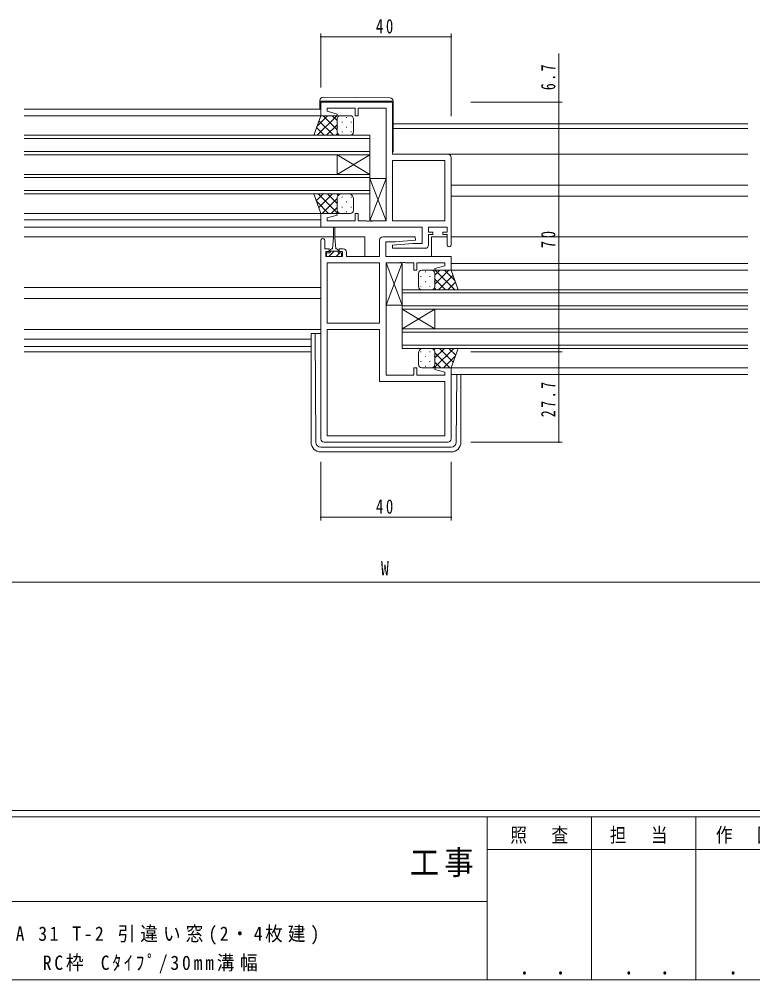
# Model space of a CAD drawing. Units: millimetres, scale not verified. Extents: x -567 to 567, y -403 to 403.
# Drawn here: x 29.8 to 254.8, y -403 to -108.2 of the extents above; entities that cross this region are included whole.
import ezdxf
from ezdxf.enums import TextEntityAlignment as Align

# ---------------------------------------------------------------- set-up
doc = ezdxf.new("R2010")
doc.units = ezdxf.units.MM
doc.header["$LTSCALE"] = 2
for name, color, linetype, lineweight in [('0-1_YKK_ZWAK', 7, 'Continuous', 18), ('0-3_YKK_11', 7, 'Continuous', 18), ('0-4_YKK_12', 2, 'Continuous', 18), ('0-5_YKK_13', 4, 'Continuous', 18), ('0-6_YKK_D', 6, 'Continuous', 18)]:
    doc.layers.add(name, color=color, linetype=linetype, lineweight=lineweight)
doc.layers.add('0-2_USER1', color=7, linetype='Continuous')
doc.styles.add('ＭＳ ゴシック', font='')
doc.styles.get('ＭＳ ゴシック').set_extended_font_data('MS Gothic')

msp = doc.modelspace()

# ---------------------------------------------------------------- linework, layer by layer
at = {"layer": '0-1_YKK_ZWAK'}
for p, q in [((537.274, -350.982), (-562.726, -350.982)), ((483.274, -352.982), (-562.726, -352.982)), ((173.274, -352.982), (173.274, -402.982)), ((205.274, -352.982), (205.274, -402.982)), ((237.274, -352.982), (237.274, -402.982)), ((270.68, -362.981), (173.274, -362.981)), ((-10.726, -378.981), (173.274, -378.981)), ((-562.726, -402.982), (483.274, -402.982))]:
    msp.add_line(p, q, dxfattribs=at)
at = {"layer": '0-3_YKK_11'}
for p, q in [((142.274, -135.515), (142.274, -170.055)), ((144.274, -149.585), (144.274, -133.585)), ((161.274, -149.585), (144.274, -149.585)), ((160.344, -151.515), (144.274, -151.515)), ((144.274, -151.515), (144.274, -170.055)), ((144.274, -151.515), (144.274, -170.055)), ((160.344, -170.055), (160.344, -151.515)), ((162.274, -177.385), (162.274, -150.585)), ((144.274, -170.055), (160.344, -170.055)), ((122.274, -171.985), (153.344, -171.985)), ((153.344, -171.985), (153.344, -176.985)), ((155.274, -171.985), (161.074, -171.985)), ((155.274, -173.485), (155.274, -171.985)), ((161.074, -171.985), (161.074, -173.485)), ((122.274, -176.085), (122.274, -236.985)), ((123.474, -178.685), (123.474, -176.085)), ((140.274, -175.985), (140.274, -180.985)), ((151.252, -174.985), (141.274, -174.985)), ((142.204, -176.485), (145.081, -176.485)), ((142.204, -180.985), (142.204, -176.485)), ((145.081, -176.485), (151.294, -175.941)), ((151.294, -175.941), (151.252, -174.985)), ((155.274, -177.485), (155.274, -174.285)), ((161.074, -174.285), (161.074, -177.385)), ((150.467, -176.985), (144.254, -177.528)), ((144.254, -177.528), (144.296, -178.485)), ((144.296, -178.485), (154.274, -178.485)), ((153.344, -176.985), (150.467, -176.985)), ((162.274, -180.985), (142.204, -180.985)), ((140.274, -182.915), (124.204, -182.915)), ((124.204, -182.915), (124.204, -201.455)), ((124.204, -182.915), (124.204, -201.455)), ((140.274, -201.455), (140.274, -182.915)), ((142.274, -217.455), (142.274, -182.915)), ((146.499, -182.795), (147.049, -182.795)), ((148.232, -182.915), (150.774, -182.915)), ((124.204, -201.455), (140.274, -201.455)), ((140.274, -203.385), (124.204, -203.385)), ((124.204, -203.385), (124.204, -236.055)), ((140.274, -219.385), (140.274, -203.385)), ((162.274, -236.985), (162.274, -215.185)), ((160.344, -219.385), (140.274, -219.385)), ((160.344, -236.055), (160.344, -219.385)), ((123.274, -237.985), (161.274, -237.985)), ((124.204, -236.055), (160.344, -236.055)), ((124.204, -236.055), (160.344, -236.055))]:
    msp.add_line(p, q, dxfattribs=at)
for points in [[(144.274, -133.585), (122.274, -133.585), (122.274, -137.785), (127.235, -137.785), (127.303, -137.263), (124.204, -136.432), (124.204, -135.515), (132.774, -135.515), (132.774, -137.785), (133.774, -137.785), (133.774, -135.515), (142.274, -135.515)], [(142.274, -170.055), (138.232, -170.055), (138.049, -170.175), (137.499, -170.175), (137.316, -170.055), (137.232, -170.055), (137.049, -170.175), (136.499, -170.175), (136.316, -170.055), (133.774, -170.055), (133.774, -167.785), (132.774, -167.785), (132.774, -170.055), (124.204, -170.055), (124.204, -169.138), (127.303, -168.307), (127.235, -167.785), (122.274, -167.785), (122.274, -171.985)], [(155.274, -174.285), (156.674, -174.285), (156.674, -173.485), (155.274, -173.485)], [(161.074, -173.485), (159.674, -173.485), (159.674, -174.285), (161.074, -174.285)], [(129.174, -178.685), (127.874, -178.685), (127.874, -179.485), (128.974, -179.485), (128.974, -180.985), (123.774, -180.985), (123.774, -179.485), (124.874, -179.485), (124.874, -178.685), (123.474, -178.685)], [(140.274, -180.985), (130.174, -180.985), (130.174, -179.685)], [(150.774, -182.915), (150.774, -185.185), (151.774, -185.185), (151.774, -182.915), (160.344, -182.915), (160.344, -183.832), (157.245, -184.663), (157.314, -185.185), (162.274, -185.185), (162.274, -180.985)], [(142.274, -182.915), (146.316, -182.915), (146.499, -182.795)], [(147.049, -182.795), (147.232, -182.915), (147.316, -182.915), (147.499, -182.795), (148.049, -182.795), (148.232, -182.915)], [(162.274, -215.185), (157.314, -215.185), (157.245, -215.707), (160.344, -216.538), (160.344, -217.455), (151.774, -217.455), (151.774, -215.185), (150.774, -215.185), (150.774, -217.455), (142.274, -217.455)]]:
    msp.add_lwpolyline(points, dxfattribs=at)
for centre, radius, start, end in [((161.274, -150.585), 1, 0.00001, 89.99999), ((122.874, -176.085), 0.6, 359.99999, 180.00001), ((141.274, -175.985), 1, 90.00001, 179.99999), ((129.174, -179.685), 1, 0.00001, 89.99999), ((154.274, -177.485), 1, 270.00001, 359.99999), ((161.674, -177.385), 0.6, 179.99999, 0.00001), ((123.274, -236.985), 1, 180.00001, 269.99999), ((161.274, -236.985), 1, 270.00001, 359.99999)]:
    msp.add_arc(centre, radius, start, end, dxfattribs=at)
at = {"layer": '0-4_YKK_12'}
for p, q in [((31.274, -135.785), (122.274, -135.785)), ((31.274, -137.785), (122.274, -137.785)), ((144.474, -140.285), (253.274, -140.285)), ((137.274, -143.785), (31.274, -143.785)), ((137.274, -149.785), (137.274, -143.785)), ((144.474, -141.685), (253.274, -141.685)), ((31.274, -144.785), (137.274, -144.785)), ((137.274, -148.785), (31.274, -148.785)), ((31.274, -149.785), (137.274, -149.785)), ((127.274, -149.785), (127.274, -155.785)), ((137.274, -149.785), (127.274, -155.785)), ((137.274, -155.785), (127.274, -149.785)), ((137.274, -149.785), (137.274, -155.785)), ((161.274, -149.585), (253.274, -149.585)), ((137.274, -155.785), (31.274, -155.785)), ((137.274, -161.785), (137.274, -155.785)), ((31.274, -156.785), (137.274, -156.785)), ((162.274, -159.085), (253.274, -159.085)), ((137.274, -160.785), (31.274, -160.785)), ((31.274, -161.785), (137.274, -161.785)), ((162.274, -162.485), (253.274, -162.485)), ((31.274, -167.784), (122.774, -167.785)), ((31.274, -169.784), (122.274, -169.784)), ((31.274, -171.985), (122.774, -171.985)), ((31.274, -174.985), (126.124, -174.985)), ((126.624, -174.985), (135.774, -174.985)), ((135.774, -174.985), (135.774, -180.878)), ((156.274, -174.985), (161.074, -174.985)), ((156.274, -174.985), (156.274, -180.985)), ((162.274, -174.985), (253.274, -174.985)), ((162.029, -185.185), (253.274, -185.185)), ((162.274, -183.185), (253.274, -183.185)), ((31.274, -190.485), (122.274, -190.485)), ((253.274, -191.185), (147.274, -191.185)), ((31.274, -193.885), (122.274, -193.885)), ((147.274, -192.185), (253.274, -192.185)), ((253.274, -196.185), (147.274, -196.185)), ((147.274, -197.185), (147.274, -203.185)), ((147.274, -203.185), (157.274, -197.185)), ((147.274, -197.185), (253.274, -197.185)), ((157.274, -197.185), (157.274, -203.185)), ((147.274, -203.185), (147.274, -209.185)), ((253.274, -203.185), (147.274, -203.185)), ((147.274, -204.185), (253.274, -204.185)), ((31.274, -206.385), (119.275, -206.385)), ((31.274, -208.655), (119.275, -208.655)), ((253.274, -208.185), (147.274, -208.185)), ((147.274, -209.185), (253.274, -209.185)), ((31.274, -210.285), (119.275, -210.285)), ((161.774, -215.185), (253.274, -215.185)), ((162.274, -217.185), (253.274, -217.185))]:
    msp.add_line(p, q, dxfattribs=at)
msp.add_lwpolyline([(147.274, -191.185), (147.274, -197.185), (157.274, -203.185)], dxfattribs=at)
at = {"layer": '0-5_YKK_13'}
for p, q in [((122.983, -132.097), (143.483, -132.276)), ((121.974, -133.285), (121.974, -133.097)), ((122.478, -133.285), (121.974, -133.285)), ((121.974, -133.585), (121.974, -133.285)), ((121.974, -133.585), (121.974, -135.785)), ((143.978, -133.285), (122.478, -133.285)), ((144.474, -133.285), (144.474, -133.585)), ((144.474, -148.585), (144.474, -133.585)), ((120.131, -143.785), (122.274, -137.785)), ((121.108, -141.049), (124.373, -137.785)), ((121.201, -143.785), (127.201, -137.785)), ((122.274, -137.785), (128.274, -137.785)), ((127.274, -142.106), (122.953, -137.785)), ((127.274, -139.278), (125.781, -137.785)), ((131.274, -137.785), (128.274, -137.785)), ((130.194, -138.205), (130.194, -138.405)), ((123.296, -143.785), (120.964, -141.453)), ((126.124, -143.785), (121.708, -139.369)), ((124.029, -143.785), (127.274, -140.54)), ((127.274, -138.785), (127.274, -142.785)), ((127.364, -141.235), (127.364, -141.435)), ((128.779, -139.62), (128.779, -139.82)), ((130.194, -141.235), (130.194, -141.435)), ((131.609, -139.62), (131.609, -139.82)), ((132.274, -142.785), (132.274, -138.785)), ((128.274, -143.785), (120.131, -143.785)), ((120.468, -143.785), (120.22, -143.537)), ((126.858, -143.785), (127.39, -143.253)), ((128.274, -143.785), (131.274, -143.785)), ((128.779, -142.65), (128.779, -142.85)), ((131.609, -142.65), (131.609, -142.85)), ((142.274, -157.055), (137.274, -157.055)), ((137.274, -170.055), (142.274, -157.055)), ((137.274, -157.055), (142.274, -170.055)), ((137.274, -157.055), (137.274, -170.055)), ((142.274, -170.055), (142.274, -157.055)), ((120.142, -161.815), (120.172, -161.785)), ((120.886, -163.899), (123, -161.785)), ((127.497, -167.785), (121.497, -161.785)), ((121.63, -165.983), (125.828, -161.785)), ((127.274, -164.734), (124.325, -161.785)), ((127.62, -162.251), (127.154, -161.785)), ((128.274, -161.785), (131.274, -161.785)), ((124.669, -167.785), (120.944, -164.06)), ((122.657, -167.785), (127.274, -163.168)), ((127.274, -166.785), (127.274, -163.285)), ((127.364, -164.335), (127.364, -164.135)), ((128.779, -162.92), (128.779, -162.72)), ((130.194, -164.335), (130.194, -164.135)), ((131.609, -162.92), (131.609, -162.72)), ((132.274, -163.285), (132.274, -166.785)), ((125.485, -167.785), (127.274, -165.996)), ((127.364, -167.2), (127.364, -167.165)), ((131.274, -167.785), (128.274, -167.785)), ((128.779, -165.95), (128.779, -165.75)), ((130.194, -167.365), (130.194, -167.165)), ((131.609, -165.95), (131.609, -165.75)), ((137.274, -170.055), (142.274, -170.055)), ((126.124, -172.235), (126.124, -175.185)), ((126.624, -175.185), (126.624, -172.235)), ((126.124, -175.185), (125.874, -178.685)), ((126.624, -175.185), (126.874, -178.685)), ((126.374, -179.394), (124.783, -180.985)), ((125.124, -179.885), (125.124, -179.085)), ((127.624, -179.385), (125.124, -179.385)), ((125.524, -178.685), (125.874, -178.685)), ((126.383, -179.385), (126.374, -179.394)), ((126.874, -178.685), (127.224, -178.685)), ((127.624, -179.085), (127.624, -179.885)), ((128.128, -179.885), (127.028, -180.985)), ((147.274, -182.915), (142.274, -182.915)), ((142.274, -195.915), (147.274, -182.915)), ((142.274, -182.915), (142.274, -195.915)), ((153.274, -185.185), (156.274, -185.185)), ((154.354, -185.605), (154.354, -185.805)), ((162.274, -185.185), (156.274, -185.185)), ((157.274, -186.678), (158.767, -185.185)), ((157.274, -189.506), (161.595, -185.185)), ((163.347, -191.185), (157.347, -185.185)), ((163.44, -188.449), (160.175, -185.185)), ((164.417, -191.185), (162.274, -185.185)), ((152.274, -190.185), (152.274, -186.185)), ((152.939, -187.02), (152.939, -187.22)), ((154.354, -188.635), (154.354, -188.835)), ((155.769, -187.02), (155.769, -187.22)), ((157.184, -188.635), (157.184, -188.835)), ((157.274, -186.185), (157.274, -190.185)), ((160.519, -191.185), (157.274, -187.94)), ((158.424, -191.185), (162.84, -186.769)), ((152.939, -190.05), (152.939, -190.25)), ((156.274, -191.185), (153.274, -191.185)), ((155.769, -190.05), (155.769, -190.25)), ((156.274, -191.185), (164.417, -191.185)), ((157.69, -191.185), (157.158, -190.653)), ((161.252, -191.185), (163.584, -188.853)), ((164.081, -191.185), (164.328, -190.937)), ((142.274, -195.915), (147.274, -195.915)), ((31.274, -203.385), (122.274, -203.385)), ((119.275, -204.591), (122.274, -204.591)), ((119.275, -204.591), (119.275, -237.982)), ((120.763, -237.994), (120.499, -204.633)), ((156.274, -209.185), (153.274, -209.185)), ((156.928, -209.651), (157.394, -209.185)), ((157.051, -215.185), (163.051, -209.185)), ((157.274, -212.134), (160.223, -209.185)), ((162.918, -213.383), (158.72, -209.185)), ((163.662, -211.299), (161.548, -209.185)), ((164.406, -209.215), (164.376, -209.185)), ((152.274, -210.685), (152.274, -214.185)), ((152.939, -210.32), (152.939, -210.12)), ((154.354, -211.735), (154.354, -211.535)), ((155.769, -210.32), (155.769, -210.12)), ((157.184, -211.735), (157.184, -211.535)), ((161.891, -215.185), (157.274, -210.568)), ((157.274, -214.185), (157.274, -210.685)), ((159.88, -215.185), (163.604, -211.46)), ((152.939, -213.35), (152.939, -213.15)), ((153.274, -215.185), (156.274, -215.185)), ((154.354, -214.765), (154.354, -214.565)), ((155.769, -213.35), (155.769, -213.15)), ((157.184, -214.6), (157.184, -214.565)), ((159.063, -215.185), (157.274, -213.396)), ((163.786, -237.994), (163.951, -217.185)), ((165.275, -217.185), (165.275, -237.982)), ((122.263, -239.482), (162.286, -239.482)), ((122.275, -240.982), (162.275, -240.982))]:
    msp.add_line(p, q, dxfattribs=at)
for points in [[(144.474, -133.276), (144.474, -133.285), (143.978, -133.285)], [(128.274, -161.785), (120.131, -161.785), (122.274, -167.785), (128.274, -167.785)], [(125.124, -179.885), (124.074, -179.885), (124.074, -180.985), (128.674, -180.985), (128.674, -179.885), (127.624, -179.885)], [(142.274, -182.915), (147.274, -195.915), (147.274, -182.915)], [(156.274, -209.185), (164.417, -209.185), (162.274, -215.185), (156.274, -215.185)]]:
    msp.add_lwpolyline(points, dxfattribs=at)
for centre, radius, start, end in [((122.974, -133.097), 1, 89.5, 180), ((143.474, -133.276), 1, 0, 89.5), ((128.274, -138.785), 1, 90.0001, 180.0001), ((131.274, -138.785), 1, 0.0001, 90.0001), ((128.274, -142.785), 1, 180.0001, 270.0001), ((131.274, -142.785), 1, 270.0001, 0.0001), ((143.974, -148.585), 0.5, 306.86983, 0), ((128.806, -163.223), 1.534, 110.30864, 182.31157), ((130.742, -163.223), 1.534, 357.6883, 69.69119), ((128.274, -166.785), 1, 179.9999, 269.9999), ((131.274, -166.785), 1, 269.9999, 359.9999), ((126.374, -172.235), 0.25, 0, 180), ((125.524, -179.085), 0.4, 90, 180), ((127.224, -179.085), 0.4, 0, 90), ((153.274, -186.185), 1, 89.9999, 179.9999), ((156.274, -186.185), 1, 359.9999, 89.9999), ((153.274, -190.185), 1, 179.9999, 269.9999), ((156.274, -190.185), 1, 269.9999, 359.9999), ((153.806, -210.623), 1.534, 110.30881, 182.3117), ((155.742, -210.623), 1.534, 357.68843, 69.69136), ((153.274, -214.185), 1, 180.0001, 270.0001), ((156.274, -214.185), 1, 270.0001, 0.0001), ((122.275, -237.982), 3, 180, 270), ((122.263, -237.982), 1.5, 180.45233, 270), ((162.275, -237.982), 3, 270, 0), ((162.286, -237.982), 1.5, 270, 359.54767)]:
    msp.add_arc(centre, radius, start, end, dxfattribs=at)
at = {"layer": '0-6_YKK_D'}
for p, q in [((122.274, -129.091), (122.274, -112.585)), ((122.274, -113.585), (162.274, -113.585)), ((162.274, -137.966), (162.274, -112.585)), ((195.275, -133.585), (195.275, -118.685)), ((168.275, -133.585), (196.275, -133.585)), ((195.275, -140.285), (195.275, -133.585)), ((168.275, -140.285), (196.275, -140.285)), ((195.275, -140.285), (195.275, -210.285)), ((168.275, -210.285), (196.275, -210.285)), ((168.275, -210.285), (196.275, -210.285)), ((195.275, -210.285), (195.275, -237.985)), ((168.275, -237.985), (196.275, -237.985)), ((122.274, -243.982), (122.274, -261.982)), ((162.274, -243.982), (162.274, -261.982)), ((122.274, -260.982), (162.274, -260.982)), ((-100.726, -280.982), (385.274, -280.982))]:
    msp.add_line(p, q, dxfattribs=at)
for centre, start, end in [((122.274, -113.585), 0, 180), ((122.274, -113.585), 180, 0), ((162.274, -113.585), 0, 180), ((162.274, -113.585), 180, 0), ((195.275, -133.585), 90, 270), ((195.275, -133.585), 270, 90), ((195.275, -140.285), 90, 270), ((195.275, -140.285), 90, 270), ((195.275, -140.285), 270, 90), ((195.275, -140.285), 270, 90), ((195.275, -210.285), 90, 270), ((195.275, -210.285), 90, 270), ((195.275, -210.285), 270, 90), ((195.275, -210.285), 270, 90), ((195.275, -237.985), 90, 270), ((195.275, -237.985), 270, 90), ((122.274, -260.982), 0, 180), ((122.274, -260.982), 180, 0), ((162.274, -260.982), 0, 180), ((162.274, -260.982), 180, 0)]:
    msp.add_arc(centre, 0.106, start, end, dxfattribs=at)

# ---------------------------------------------------------------- texts
at = {"layer": '0-1_YKK_ZWAK', "attachment_point": 7, "style": 'ＭＳ ゴシック'}
for s, insert, char_height in [('\\T1.24;\\W0.85;照\\~\\~査', (180.401, -361.24), 4.399), ('\\T1.24;\\W0.85;担\\~\\~当', (210.923, -361.24), 4.399), ('\\T1.24;\\W0.85;作\\~\\~図', (243.445, -361.214), 4.399), ('\\T1.17;\\W0.9;工事', (149.605, -371.491), 7.331), ('\\T1.24;\\W0.85;\\~．\\~．', (179.638, -401.477), 5.132), ('\\T1.24;\\W0.85;\\~．\\~．', (211.638, -401.477), 5.132), ('\\T1.24;\\W0.85;\\~．\\~．', (243.638, -401.477), 5.132)]:
    msp.add_mtext(s, dxfattribs=dict(at, insert=insert, char_height=char_height))
at = {"layer": '0-2_USER1', "char_height": 4.399, "attachment_point": 7, "style": 'ＭＳ ゴシック'}
for s, insert in [('\\T1.29;\\W0.9;EXIMA\\~31\\~T-2\\~引違い窓(2・4枚建)', (14.784, -392.195)), ('\\T1.32;\\W0.9;RC枠\\~Cﾀｲﾌﾟ/30mm溝幅', (36.984, -401.018))]:
    msp.add_mtext(s, dxfattribs=dict(at, insert=insert))
at = {"layer": '0-6_YKK_D', "color": 7, "style": 'ＭＳ ゴシック', "width": 0.8}
msp.add_text('W', height=4.399, dxfattribs=at).set_placement((140.739, -280.182), align=Align.BOTTOM_LEFT)
at = {"layer": '0-6_YKK_D', "color": 7, "char_height": 4.399, "attachment_point": 7, "style": 'ＭＳ ゴシック'}
for insert in [(139.18, -112.585), (139.18, -259.982)]:
    msp.add_mtext('\\T1.37;\\W0.75;40', dxfattribs=dict(at, insert=insert))
at = {"layer": '0-6_YKK_D', "color": 7, "char_height": 4.399, "attachment_point": 7, "rotation": 90, "style": 'ＭＳ ゴシック'}
for s, insert in [('\\T1.38;\\W0.7;6.7', (194.275, -129.927)), ('\\T1.37;\\W0.75;70', (194.275, -178.477)), ('\\T1.39;\\W0.7;27.7', (194.275, -230.312))]:
    msp.add_mtext(s, dxfattribs=dict(at, insert=insert))

doc.saveas('drawing.dxf')
